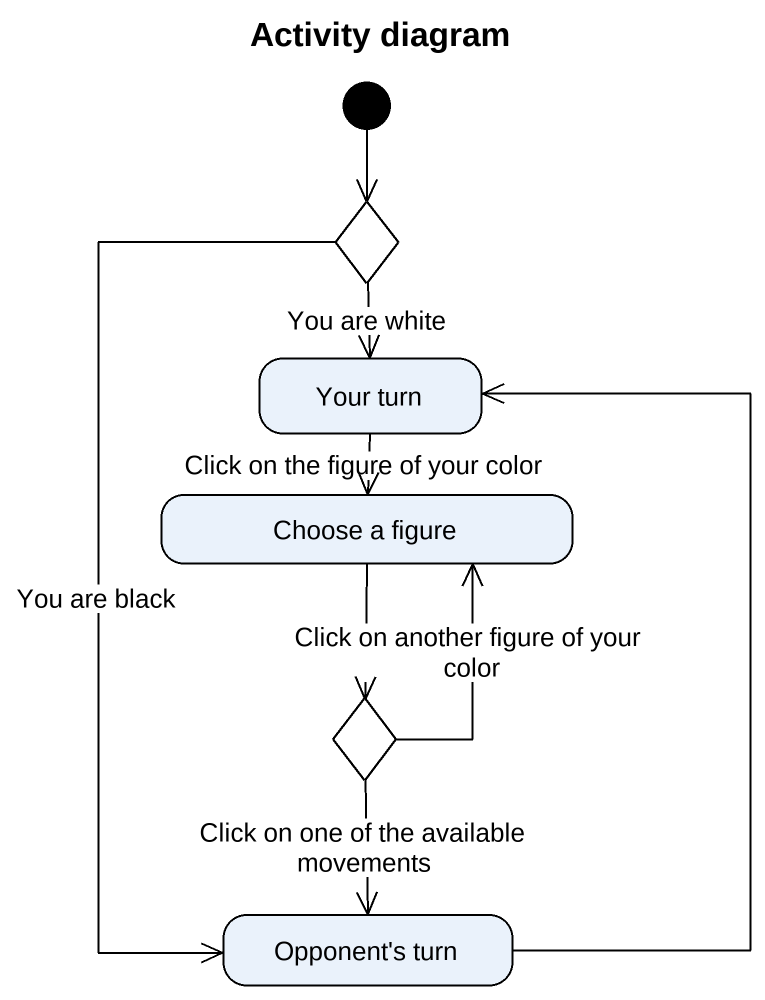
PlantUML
@startuml
title Activity diagram
hide empty description
state choice1 <<choice>>
state "Your turn" as Your_turn
state "Choose a figure" as Choose_a_figure
state choice2 <<choice>>
state "Opponent's turn" as Opponent_s_turn
[*] --> choice1
choice1 --> Your_turn : You are white
choice1 --> Opponent_s_turn : You are black
Your_turn --> Choose_a_figure : Click on the figure of your color
Choose_a_figure --> choice2
choice2 -up-> Choose_a_figure : Click on another figure of your color
choice2 --> Opponent_s_turn : Click on one of the available movements
Opponent_s_turn -up-> Your_turn
@enduml
